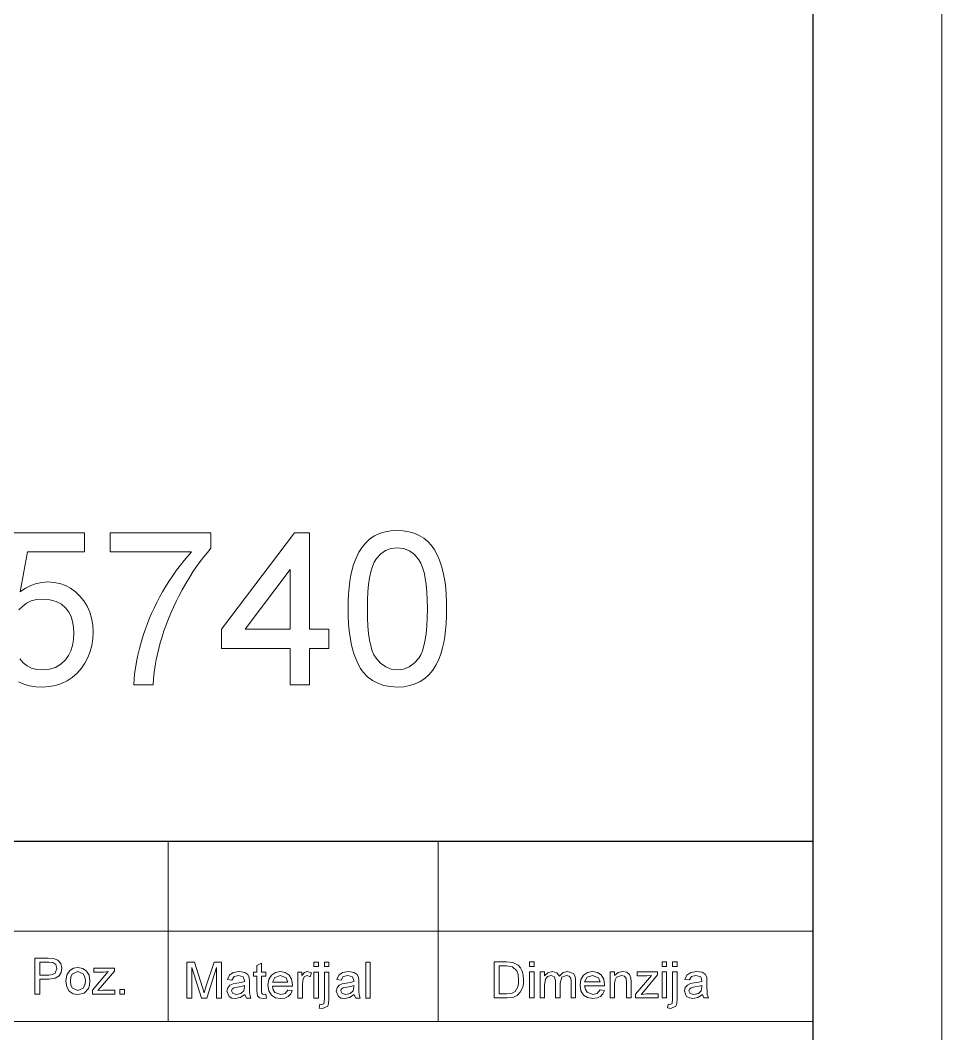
# Model space of a CAD drawing. Extents: x 0 to 297, y 0 to 420.
# Drawn here: x 261.16 to 297, y 32.52 to 71.92 of the extents above; entities that cross this region are included whole.
import ezdxf

# ---------------------------------------------------------------- set-up
doc = ezdxf.new("R2010")
doc.units = 0

msp = doc.modelspace()

# ---------------------------------------------------------------- linework, layer by layer
at = {"color": 7, "lineweight": 13}
for p, q in [((297, 0), (297, 420)), ((142.421, 36.5), (292, 36.5)), ((292, 33), (142.421, 33))]:
    msp.add_line(p, q, dxfattribs=at)
at = {"color": 7, "lineweight": 30}
for p, q in [((292, 5), (292, 415)), ((142.421, 40), (292, 40))]:
    msp.add_line(p, q, dxfattribs=at)
at = {"color": 7, "lineweight": 13, "ltscale": 0.175}
for p, q in [((266.911, 40), (266.911, 33)), ((277.411, 40), (277.411, 33))]:
    msp.add_line(p, q, dxfattribs=at)
at = {"color": 7, "lineweight": 13}
for points in [[(273.912, 49.037), (273.916, 49.331), (273.929, 49.609), (273.951, 49.871), (273.982, 50.117), (274.021, 50.347), (274.07, 50.561), (274.127, 50.759), (274.221, 51.011), (274.332, 51.237), (274.459, 51.436), (274.603, 51.608), (274.764, 51.753), (274.942, 51.871), (275.137, 51.963), (275.35, 52.029), (275.58, 52.068), (275.828, 52.081), (276.059, 52.069), (276.278, 52.033), (276.484, 51.973), (276.679, 51.889), (276.858, 51.782), (277.016, 51.653), (277.153, 51.503), (277.269, 51.332), (277.37, 51.14), (277.461, 50.928), (277.542, 50.697), (277.613, 50.446), (277.653, 50.262), (277.686, 50.057), (277.712, 49.833), (277.73, 49.588), (277.741, 49.322), (277.745, 49.037), (277.741, 48.745), (277.728, 48.469), (277.706, 48.209), (277.676, 47.964), (277.637, 47.735), (277.589, 47.522), (277.533, 47.324), (277.44, 47.072), (277.329, 46.846), (277.202, 46.647), (277.058, 46.474), (276.897, 46.329), (276.719, 46.21), (276.523, 46.117), (276.31, 46.051), (276.078, 46.011), (275.828, 45.998), (275.555, 46.014), (275.302, 46.062), (275.07, 46.142), (274.857, 46.254), (274.665, 46.398), (274.494, 46.574), (274.393, 46.724), (274.301, 46.889), (274.22, 47.069), (274.147, 47.263), (274.085, 47.472), (274.032, 47.696), (273.989, 47.935), (273.955, 48.189), (273.931, 48.457), (273.917, 48.739)], [(264.662, 51.248), (264.662, 51.998), (268.578, 51.998), (268.578, 51.391), (268.438, 51.232), (268.297, 51.06), (268.157, 50.877), (268.017, 50.681), (267.878, 50.473), (267.739, 50.253), (267.6, 50.02), (267.461, 49.776), (267.341, 49.553), (267.228, 49.328), (267.12, 49.102), (267.019, 48.874), (266.924, 48.645), (266.835, 48.415), (266.752, 48.183), (266.676, 47.95), (266.606, 47.715), (266.547, 47.499), (266.494, 47.278), (266.448, 47.05), (266.409, 46.816), (266.376, 46.577), (266.349, 46.332), (266.328, 46.081), (265.578, 46.081), (265.588, 46.288), (265.608, 46.506), (265.64, 46.736), (265.682, 46.979), (265.736, 47.233), (265.801, 47.499), (265.877, 47.777), (265.943, 47.997), (266.016, 48.215), (266.094, 48.431), (266.179, 48.646), (266.27, 48.859), (266.367, 49.07), (266.47, 49.279), (266.58, 49.487), (266.695, 49.693), (266.829, 49.919), (266.966, 50.136), (267.104, 50.344), (267.245, 50.543), (267.388, 50.733), (267.533, 50.913), (267.679, 51.085), (267.828, 51.248)], [(271.662, 46.081), (271.662, 47.498), (268.995, 47.498), (268.995, 48.248), (271.828, 51.998), (272.412, 51.998), (272.412, 48.248), (273.162, 48.248), (273.162, 47.498), (272.412, 47.498), (272.412, 46.081)], [(274.662, 49.04), (274.667, 48.688), (274.683, 48.368), (274.709, 48.08), (274.746, 47.824), (274.793, 47.6), (274.851, 47.407), (274.919, 47.246), (274.998, 47.117), (275.176, 46.919), (275.374, 46.778), (275.592, 46.693), (275.828, 46.665), (276.065, 46.693), (276.283, 46.778), (276.48, 46.92), (276.659, 47.119), (276.737, 47.248), (276.806, 47.41), (276.864, 47.602), (276.911, 47.826), (276.948, 48.082), (276.974, 48.37), (276.99, 48.689), (276.995, 49.04), (276.99, 49.383), (276.975, 49.696), (276.949, 49.979), (276.914, 50.232), (276.868, 50.455), (276.812, 50.648), (276.745, 50.81), (276.669, 50.943), (276.494, 51.15), (276.294, 51.297), (276.069, 51.385), (275.821, 51.415), (275.585, 51.389), (275.371, 51.311), (275.18, 51.181), (275.011, 50.999), (274.929, 50.852), (274.858, 50.678), (274.798, 50.475), (274.749, 50.244), (274.711, 49.985), (274.684, 49.698), (274.667, 49.383)], [(271.662, 48.248), (271.662, 50.563), (269.913, 48.248)], [(261.731, 34.06), (261.731, 35.46), (262.25, 35.46), (262.46, 35.447), (262.629, 35.383), (262.74, 35.25), (262.781, 35.062), (262.754, 34.9), (262.671, 34.765), (262.517, 34.674), (262.274, 34.643), (261.926, 34.643), (261.926, 34.06)], [(261.926, 34.799), (262.272, 34.799), (262.418, 34.816), (262.515, 34.867), (262.587, 35.057), (262.545, 35.209), (262.433, 35.292), (262.268, 35.305), (261.926, 35.305)], [(262.937, 34.566), (262.975, 34.809), (263.091, 34.979), (263.233, 35.063), (263.404, 35.091), (263.591, 35.057), (263.74, 34.955), (263.838, 34.793), (263.87, 34.58), (263.856, 34.407), (263.813, 34.275), (263.645, 34.102), (263.404, 34.041), (263.215, 34.074), (263.066, 34.176), (262.969, 34.341)], [(263.968, 34.06), (263.968, 34.207), (264.582, 34.935), (264.405, 34.916), (264.026, 34.916), (264.026, 35.071), (264.823, 35.071), (264.823, 34.955), (264.283, 34.315), (264.183, 34.196), (264.391, 34.216), (264.843, 34.216), (264.843, 34.06)], [(267.645, 33.905), (267.645, 35.305), (267.934, 35.305), (268.252, 34.32), (268.316, 34.113), (268.386, 34.337), (268.701, 35.305), (268.987, 35.305), (268.987, 33.905), (268.792, 33.905), (268.792, 35.091), (268.412, 33.905), (268.217, 33.905), (267.84, 35.091), (267.84, 33.905)], [(270.717, 34.051), (270.737, 33.9), (270.607, 33.885), (270.461, 33.914), (270.389, 33.991), (270.367, 34.189), (270.367, 34.76), (270.231, 34.76), (270.231, 34.916), (270.367, 34.916), (270.367, 35.166), (270.542, 35.268), (270.542, 34.916), (270.717, 34.916), (270.717, 34.76), (270.542, 34.76), (270.542, 34.179), (270.552, 34.086), (270.581, 34.053), (270.641, 34.041)], [(272.584, 35.13), (272.584, 35.305), (272.759, 35.305), (272.759, 35.13)], [(272.992, 35.13), (272.992, 35.305), (273.167, 35.305), (273.167, 35.13)], [(274.598, 33.905), (274.598, 35.305), (274.773, 35.305), (274.773, 33.905)], [(279.592, 33.908), (279.592, 35.308), (280.07, 35.308), (280.317, 35.288), (280.521, 35.188), (280.617, 35.081), (280.685, 34.948), (280.726, 34.792), (280.74, 34.616), (280.73, 34.465), (280.703, 34.333), (280.608, 34.129), (280.482, 34.002), (280.316, 33.932), (280.093, 33.908)], [(279.787, 34.064), (280.077, 34.064), (280.288, 34.09), (280.41, 34.164), (280.51, 34.344), (280.536, 34.469), (280.545, 34.619), (280.528, 34.816), (280.475, 34.962), (280.305, 35.123), (280.072, 35.152), (279.787, 35.152)], [(280.973, 35.133), (280.973, 35.308), (281.148, 35.308), (281.148, 35.133)], [(286.126, 35.133), (286.126, 35.308), (286.301, 35.308), (286.301, 35.133)], [(286.534, 35.133), (286.534, 35.308), (286.709, 35.308), (286.709, 35.133)], [(263.112, 34.566), (263.133, 34.404), (263.195, 34.288), (263.404, 34.196), (263.612, 34.289), (263.675, 34.406), (263.695, 34.571), (263.674, 34.729), (263.612, 34.843), (263.404, 34.935), (263.195, 34.843), (263.133, 34.728)], [(269.901, 34.041), (269.717, 33.921), (269.534, 33.885), (269.392, 33.906), (269.287, 33.966), (269.201, 34.173), (269.233, 34.308), (269.319, 34.406), (269.438, 34.462), (269.585, 34.488), (269.759, 34.515), (269.88, 34.547), (269.881, 34.588), (269.835, 34.726), (269.648, 34.78), (269.477, 34.741), (269.395, 34.605), (269.22, 34.624), (269.296, 34.798), (269.449, 34.9), (269.681, 34.935), (269.893, 34.905), (270.013, 34.827), (270.067, 34.709), (270.076, 34.556), (270.076, 34.338), (270.079, 34.15), (270.087, 34.041), (270.134, 33.905), (269.959, 33.905)], [(271.571, 34.216), (271.742, 34.197), (271.681, 34.065), (271.584, 33.967), (271.452, 33.906), (271.288, 33.885), (271.084, 33.919), (270.928, 34.021), (270.828, 34.184), (270.795, 34.402), (270.829, 34.627), (270.929, 34.795), (271.084, 34.9), (271.278, 34.935), (271.466, 34.901), (271.617, 34.799), (271.715, 34.636), (271.748, 34.416), (271.747, 34.372), (270.97, 34.372), (271, 34.23), (271.069, 34.126), (271.291, 34.041), (271.46, 34.083)], [(270.97, 34.527), (271.573, 34.527), (271.504, 34.694), (271.277, 34.78), (271.065, 34.711)], [(271.962, 33.905), (271.962, 34.916), (272.117, 34.916), (272.117, 34.781), (272.219, 34.905), (272.322, 34.935), (272.487, 34.887), (272.431, 34.731), (272.315, 34.78), (272.223, 34.745), (272.164, 34.65), (272.137, 34.445), (272.137, 33.905)], [(272.584, 33.905), (272.584, 34.916), (272.759, 34.916), (272.759, 33.905)], [(272.786, 33.515), (272.818, 33.665), (272.895, 33.652), (272.968, 33.687), (272.992, 33.859), (272.992, 34.916), (273.167, 34.916), (273.167, 33.851), (273.155, 33.693), (273.12, 33.592), (272.918, 33.497)], [(274.151, 34.041), (273.967, 33.921), (273.785, 33.885), (273.643, 33.906), (273.538, 33.966), (273.451, 34.173), (273.484, 34.308), (273.569, 34.406), (273.688, 34.462), (273.836, 34.488), (274.01, 34.515), (274.131, 34.547), (274.132, 34.588), (274.085, 34.726), (273.898, 34.78), (273.727, 34.741), (273.646, 34.605), (273.471, 34.624), (273.547, 34.798), (273.699, 34.9), (273.931, 34.935), (274.144, 34.905), (274.264, 34.827), (274.318, 34.709), (274.326, 34.556), (274.326, 34.338), (274.329, 34.15), (274.338, 34.041), (274.384, 33.905), (274.21, 33.905)], [(280.973, 33.908), (280.973, 34.919), (281.148, 34.919), (281.148, 33.908)], [(281.381, 33.908), (281.381, 34.919), (281.556, 34.919), (281.556, 34.767), (281.679, 34.891), (281.854, 34.939), (282.033, 34.89), (282.132, 34.755), (282.271, 34.893), (282.447, 34.939), (282.68, 34.855), (282.741, 34.75), (282.762, 34.6), (282.762, 33.908), (282.587, 33.908), (282.587, 34.538), (282.57, 34.684), (282.51, 34.756), (282.407, 34.783), (282.23, 34.713), (282.159, 34.489), (282.159, 33.908), (281.984, 33.908), (281.984, 34.557), (281.942, 34.727), (281.806, 34.783), (281.673, 34.745), (281.584, 34.635), (281.556, 34.426), (281.556, 33.908)], [(283.713, 34.219), (283.884, 34.2), (283.823, 34.068), (283.725, 33.97), (283.593, 33.909), (283.429, 33.889), (283.226, 33.923), (283.07, 34.024), (282.97, 34.187), (282.937, 34.405), (282.97, 34.63), (283.071, 34.799), (283.225, 34.904), (283.42, 34.939), (283.608, 34.905), (283.758, 34.802), (283.857, 34.639), (283.89, 34.42), (283.889, 34.375), (283.112, 34.375), (283.142, 34.233), (283.211, 34.129), (283.433, 34.044), (283.602, 34.086)], [(283.112, 34.53), (283.715, 34.53), (283.645, 34.697), (283.419, 34.783), (283.207, 34.714)], [(284.104, 33.908), (284.104, 34.919), (284.279, 34.919), (284.279, 34.776), (284.41, 34.898), (284.588, 34.939), (284.75, 34.906), (284.86, 34.82), (284.911, 34.694), (284.92, 34.528), (284.92, 33.908), (284.745, 33.908), (284.745, 34.516), (284.726, 34.671), (284.657, 34.752), (284.54, 34.783), (284.356, 34.714), (284.298, 34.615), (284.279, 34.454), (284.279, 33.908)], [(285.095, 33.908), (285.095, 34.054), (285.71, 34.783), (285.532, 34.764), (285.154, 34.764), (285.154, 34.919), (285.951, 34.919), (285.951, 34.803), (285.411, 34.163), (285.31, 34.044), (285.519, 34.064), (285.97, 34.064), (285.97, 33.908)], [(286.126, 33.908), (286.126, 34.919), (286.301, 34.919), (286.301, 33.908)], [(286.328, 33.519), (286.36, 33.669), (286.436, 33.655), (286.51, 33.69), (286.534, 33.862), (286.534, 34.919), (286.709, 34.919), (286.709, 33.854), (286.697, 33.696), (286.661, 33.595), (286.46, 33.5)], [(287.693, 34.044), (287.509, 33.924), (287.326, 33.889), (287.184, 33.909), (287.079, 33.97), (286.993, 34.177), (287.026, 34.312), (287.111, 34.409), (287.23, 34.466), (287.377, 34.491), (287.551, 34.518), (287.673, 34.55), (287.673, 34.591), (287.627, 34.729), (287.44, 34.783), (287.269, 34.744), (287.187, 34.608), (287.012, 34.627), (287.088, 34.801), (287.241, 34.903), (287.473, 34.939), (287.685, 34.908), (287.805, 34.83), (287.859, 34.712), (287.868, 34.559), (287.868, 34.342), (287.871, 34.153), (287.88, 34.044), (287.926, 33.908), (287.751, 33.908)], [(269.881, 34.391), (269.768, 34.36), (269.61, 34.334), (269.464, 34.303), (269.399, 34.254), (269.376, 34.182), (269.426, 34.081), (269.573, 34.041), (269.744, 34.082), (269.854, 34.189), (269.88, 34.337)], [(274.132, 34.391), (274.019, 34.36), (273.86, 34.334), (273.715, 34.303), (273.649, 34.254), (273.626, 34.182), (273.676, 34.081), (273.824, 34.041), (273.994, 34.082), (274.104, 34.189), (274.131, 34.337)], [(287.673, 34.394), (287.56, 34.363), (287.402, 34.337), (287.257, 34.307), (287.191, 34.257), (287.168, 34.185), (287.218, 34.085), (287.365, 34.044), (287.536, 34.086), (287.646, 34.192), (287.673, 34.34)], [(265.037, 34.06), (265.037, 34.235), (265.212, 34.235), (265.212, 34.06)]]:
    msp.add_lwpolyline(points, close=True, dxfattribs=at)
for points in [[(260.828, 51.998), (263.662, 51.998), (263.662, 51.248), (261.447, 51.248), (261.16, 49.696), (261.367, 49.835), (261.577, 49.943), (261.791, 50.02), (262.01, 50.066), (262.232, 50.081), (262.473, 50.066), (262.701, 50.021), (262.916, 49.945), (263.119, 49.839), (263.308, 49.703), (263.485, 49.536), (263.641, 49.346), (263.768, 49.139), (263.868, 48.914), (263.938, 48.672), (263.981, 48.413), (263.995, 48.136), (263.982, 47.87), (263.944, 47.617), (263.881, 47.376), (263.792, 47.148), (263.678, 46.931), (263.538, 46.727), (263.371, 46.534), (263.187, 46.37), (262.987, 46.236), (262.77, 46.132), (262.537, 46.058), (262.286, 46.013), (262.02, 45.998), (261.765, 46.011), (261.526, 46.049), (261.303, 46.112), (261.097, 46.201)], [(261.148, 47.09), (261.276, 46.937), (261.428, 46.818), (261.603, 46.733), (261.802, 46.682), (262.024, 46.665), (262.295, 46.689), (262.535, 46.762), (262.744, 46.884), (262.922, 47.055), (263.038, 47.222), (263.129, 47.409), (263.193, 47.616), (263.232, 47.844), (263.245, 48.092), (263.233, 48.327), (263.197, 48.541), (263.136, 48.735), (263.051, 48.908), (262.941, 49.06), (262.77, 49.215), (262.561, 49.326), (262.315, 49.392), (262.03, 49.415), (261.792, 49.397), (261.582, 49.343), (261.401, 49.253), (261.244, 49.134), (261.109, 48.993)]]:
    msp.add_lwpolyline(points, dxfattribs=at)

doc.saveas('drawing.dxf')
